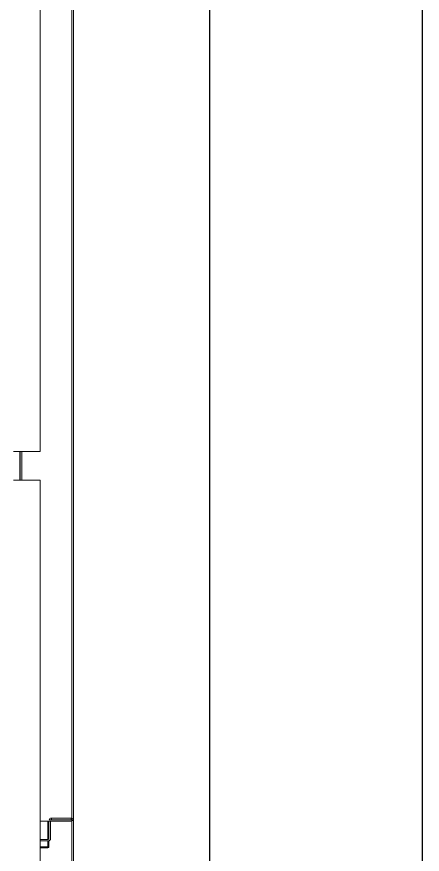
# Model space of a CAD drawing. Header units: millimetres. Extents: x 7703 to 14147, y -5820 to 95.
# Drawn here: x 12830.3 to 12868.4, y -3977 to -3898.1 of the extents above; entities that cross this region are included whole.
import ezdxf

# ---------------------------------------------------------------- set-up
doc = ezdxf.new("R2010")
doc.units = ezdxf.units.MM
doc.layers.add('Kıtc-002 Çizgi', color=7, linetype='Continuous')

# ---------------------------------------------------------------- blocks, each defined once
blk = doc.blocks.new('FD-100 SAG')
at = {"color": 1, "linetype": 'Continuous', "lineweight": 15}
for p, q in [((3876.51, 3282.46), (3995.04, 3282.46)), ((3876.51, 3280.96), (3995.04, 3280.96)), ((5354.28, 3280.95), (3994.28, 3280.95)), ((3994.28, 3251.2), (3994.28, 3280.95)), ((5354.28, 3282.46), (3995.04, 3282.46)), ((3995.04, 3280.96), (3995.04, 3282.46)), ((3997.28, 3280.22), (3995.78, 3280.22)), ((3995.78, 3280.22), (3995.78, 3261.7)), ((3997.28, 3280.22), (3997.28, 3261.7)), ((3970.28, 3258.45), (3969.28, 3258.45)), ((3969.28, 3258.45), (3969.28, 3251.2)), ((3970.28, 3258.45), (3970.28, 3251.2)), ((3970.29, 3259.46), (3970.29, 3258.46)), ((3975.9, 3259.46), (3970.29, 3259.46)), ((3975.78, 3258.46), (3970.29, 3258.46)), ((3975.78, 3258.72), (3975.78, 3251.2)), ((3977.28, 3258.72), (3977.28, 3251.2)), ((3994.28, 3258.46), (3977.28, 3258.46)), ((3994.28, 3260.96), (3978.01, 3260.96)), ((3994.28, 3259.46), (3978.01, 3259.46)), ((3995.78, 3261.7), (3997.28, 3261.7)), ((3995.78, 3261.66), (3995.78, 3261.66)), ((3995.78, 3261.66), (3995.78, 3259.59)), ((4315.28, 3251.2), (3940.28, 3251.2)), ((4315.28, 3226.2), (4315.28, 3251.2)), ((4342.28, 3251.19), (4342.28, 3226.19)), ((5422.28, 3251.19), (4342.28, 3251.19)), ((4342.28, 3233.97), (4315.28, 3233.97)), ((4342.28, 3232.46), (4315.28, 3232.46)), ((4342.28, 3232.11), (4315.28, 3232.11))]:
    blk.add_line(p, q, dxfattribs=at)
for centre, radius, start, end in [((3995.04, 3280.22), 2.24, 0, 90), ((3995.04, 3280.22), 0.737, 0, 90), ((3970.29, 3258.45), 1.01, 90, 180), ((3970.29, 3258.45), 0.01, 90, 180), ((3978.01, 3258.72), 2.24, 90, 180), ((3978.01, 3258.72), 0.737, 90, 180), ((3995.04, 3261.7), 0.737, 356.8126, 0), ((3995.04, 3261.7), 2.24, 289.22867, 0)]:
    blk.add_arc(centre, radius, start, end, dxfattribs=at)

msp = doc.modelspace()

# ---------------------------------------------------------------- linework, layer by layer
at = {"layer": 'Kıtc-002 Çizgi'}
for p, q in [((12848.396, -3797.721), (12848.396, -4381.721)), ((12868.396, -3797.721), (12868.396, -4381.721))]:
    msp.add_line(p, q, dxfattribs=at)

# ---------------------------------------------------------------- block references
at = {"color": 1, "xscale": -0.1000000000021828, "yscale": 0.1000000000021828, "zscale": 0.1000000000021828, "rotation": 270}
msp.add_blockref('FD-100 SAG', (12507.35, -4373.298), dxfattribs=at)

doc.saveas('drawing.dxf')
